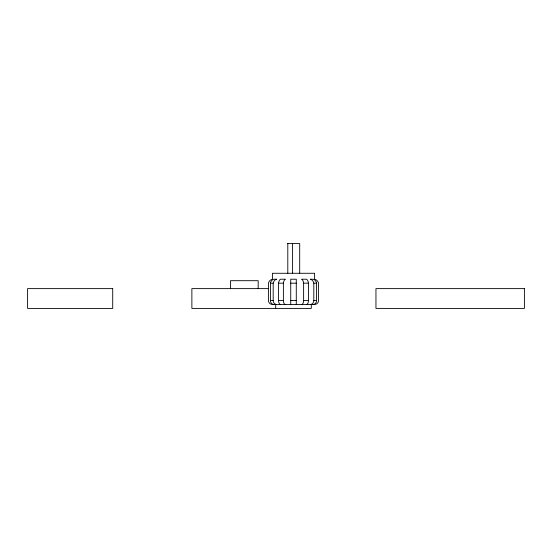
<?xml version="1.0" encoding="UTF-8"?>
<svg xmlns="http://www.w3.org/2000/svg" width="552" height="552" viewBox="0 0 552 552"><rect width="100%" height="100%" fill="white"/><g stroke="black" fill="none" stroke-linecap="round" stroke-linejoin="round"><path stroke-width="0.83" d="M287.302 243.591L299.702 243.591L299.702 273.281M270.418 283.176L273.192 283.176A5.327 4.616 -90 0 1 276.621 279.215L273.84 279.215A5.327 4.616 -90 0 0 270.418 283.176L270.418 300.495A3.961 3.429 -90 0 0 273.84 304.456M278.567 283.176L283.383 283.176A5.327 2.663 90 0 1 285.356 279.215L280.547 279.215A5.327 2.663 90 0 0 278.567 283.176L278.567 300.495A3.961 1.98 -90 0 0 280.547 304.456M290.725 283.176L296.279 283.176M308.437 283.176A5.327 2.663 90 0 0 306.457 279.215L301.647 279.215A5.327 2.663 -90 0 1 303.621 283.176L308.437 283.176L308.437 300.495A3.961 1.98 -90 0 1 306.457 304.456M316.586 283.176A5.327 4.616 -90 0 0 313.156 279.215L310.383 279.215A5.327 4.616 -90 0 1 313.812 283.176L316.586 283.176L316.586 300.495A3.961 3.429 -90 0 1 313.156 304.456M268.41 288.62L191.875 288.62L191.875 308.409L311.314 308.409L311.314 304.456M270.418 300.495L273.192 300.495A3.961 3.429 -90 0 0 276.621 304.456M278.567 300.495L283.383 300.495A3.961 1.98 -90 0 0 285.356 304.456M290.725 300.495L296.279 300.495M301.647 304.456A3.961 1.98 -90 0 0 303.621 300.495L308.437 300.495M310.383 304.456A3.961 3.429 -90 0 0 313.812 300.495L316.586 300.495M313.812 283.176L313.812 300.495M303.621 283.176L303.621 300.495M296.279 304.456L296.279 279.215L290.725 279.215L290.725 304.456M292.546 243.591L292.546 273.281M287.799 243.591L287.799 273.281M283.383 283.176L283.383 300.495M275.69 304.456L275.69 308.409M273.192 283.176L273.192 300.495M258.184 288.62L258.184 280.699L230.474 280.699L230.474 288.62M314.599 273.281L272.405 273.281L272.405 279.215A5.327 5.327 0 0 0 268.445 283.176L268.445 300.495A3.961 3.961 0 0 0 272.405 304.456L314.599 304.456A3.961 3.961 0 0 0 318.559 300.495L318.559 283.176A5.327 5.327 0 0 0 314.599 279.215L314.599 273.281M112.711 288.62L27.6 288.62L27.6 308.409L112.711 308.409L112.711 288.62M524.4 288.62L375.953 288.62L375.953 308.409L524.4 308.409L524.4 288.62"/></g></svg>
